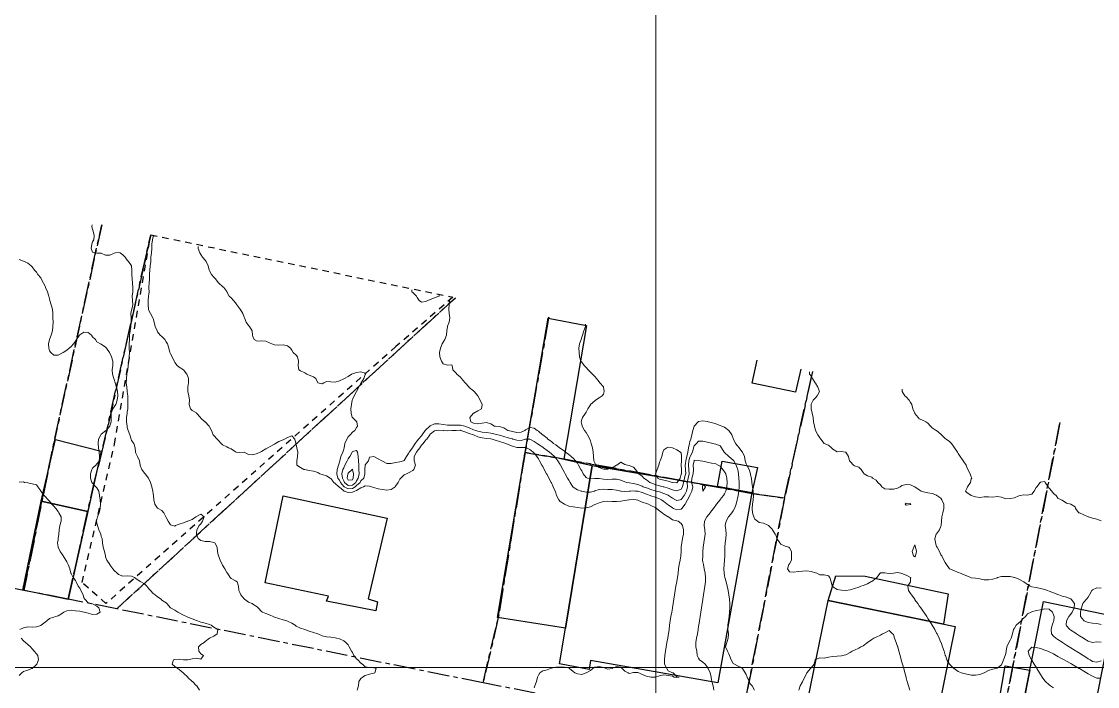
# Model space of a CAD drawing. Header units: centimetres. Extents: x 0 to 642158, y -847 to 649707.
# Drawn here: x 617293.5 to 617417.8, y 621585.2 to 621662 of the extents above; entities that cross this region are included whole.
import ezdxf

# ---------------------------------------------------------------- set-up
doc = ezdxf.new("R2010")
doc.units = ezdxf.units.CM
doc.header["$MEASUREMENT"] = 0
doc.linetypes.add('CENTERX2', pattern=[4, 2.5, -0.5, 0.5, -0.5])
doc.linetypes.add('JIS_02_0.7', pattern=[1.35, 0.75, -0.6])
for name, color, linetype, lineweight in [('MEV_grille', 254, 'Continuous', 9), ('WAL_parcellaire agricole', 7, 'JIS_02_0.7', 25), ('WAL_topographie 0.5', 253, 'Continuous', 20)]:
    doc.layers.add(name, color=color, linetype=linetype, lineweight=lineweight)
doc.layers.add('SPW_batiments', color=7, linetype='Continuous')
doc.layers.add('SPW_parcellaire cadastral', color=7, linetype='CENTERX2', lineweight=25, true_color=0xff0542)

# ---------------------------------------------------------------- blocks, each defined once
blk = doc.blocks.new('*U114')
at = {"layer": 'MEV_grille', "transparency": 33554687}
blk.add_lwpolyline([(-1338.46, 0), (1338.46, 0)], dxfattribs=at)
blk = doc.blocks.new('*U115')
at = {"layer": 'MEV_grille', "color": 0, "linetype": 'ByBlock', "lineweight": -2, "transparency": 16777216}
blk.add_blockref('*U114', (0, -800), dxfattribs=at)
blk = doc.blocks.new('*U112')
at = {"layer": 'MEV_grille', "transparency": 33554687}
blk.add_lwpolyline([(0, 1825.48), (0, -1825.48)], dxfattribs=at)
blk = doc.blocks.new('*U113')
at = {"layer": 'MEV_grille', "color": 0, "linetype": 'ByBlock', "lineweight": -2, "transparency": 16777216}
blk.add_blockref('*U112', (2000, 0), dxfattribs=at)

msp = doc.modelspace()

# ---------------------------------------------------------------- linework, layer by layer
at = {"layer": 'SPW_batiments'}
for points in [[(617358.8, 621626.87), (617356.19, 621611.43), (617359.44, 621610.68), (617356.37, 621591.91), (617348.52, 621593.16), (617351.7, 621612.19), (617354.39, 621627.72), (617358.8, 621626.87)], [(617383.58, 621621.83), (617382.96, 621619.18), (617377.96, 621620.2), (617378.53, 621622.87)], [(617302.72, 621612.34), (617301.18, 621605.39), (617295.82, 621606.59), (617297.45, 621613.69), (617302.72, 621612.34)], [(617373.95, 621608.27), (617377.89, 621607.54), (617373.98, 621585.59), (617359.28, 621588.16), (617359.1, 621587.13), (617355.7, 621587.81), (617356.37, 621591.91), (617359.44, 621610.68), (617373.95, 621608.27)], [(617378.55, 621610.45), (617377.89, 621607.54), (617373.95, 621608.27), (617374.46, 621611.21), (617378.55, 621610.45)], [(617301.18, 621605.39), (617298.92, 621595.24), (617293.67, 621596.32), (617295.82, 621606.59), (617301.18, 621605.39)], [(617335.77, 621604.63), (617333.58, 621595.31), (617334.65, 621594.94), (617334.45, 621593.91), (617328.75, 621595.04), (617328.98, 621595.62), (617321.67, 621597.16), (617323.75, 621607.19), (617335.77, 621604.63)], [(617400.06, 621592.37), (617386.74, 621595.09), (617387.62, 621597.96), (617390.98, 621597.9), (617400.57, 621595.89), (617400.06, 621592.37)], [(617401.41, 621592.09), (617399.38, 621582.22), (617395.06, 621583.11), (617394.83, 621581.45), (617384.39, 621583.63), (617386.74, 621595.09), (617401.41, 621592.09)], [(617419.62, 621593.34), (617416.59, 621578.22), (617416.05, 621578.32), (617413.09, 621578.92), (617412.85, 621577.53), (617412.25, 621577.66), (617408.32, 621578.5), (617411.6, 621595), (617419.62, 621593.34)], [(617408.32, 621578.5), (617405.74, 621579.17), (617407.18, 621587.57), (617410.02, 621587.08), (617408.32, 621578.5)]]:
    msp.add_lwpolyline(points, dxfattribs=at)
at = {"layer": 'SPW_parcellaire cadastral'}
for points in [[(617302.8, 621638.5), (617297.38, 621613.82), (617296.57, 621609.89), (617293.8, 621596.27), (617285.38, 621597.95), (617277.26, 621599.58), (617285.1, 621634.64), (617285.56, 621636.8), (617285.77, 621637.81), (617286.35, 621640.48), (617286.47, 621641.07), (617286.64, 621641.84)], [(617293.8, 621596.27), (617296.57, 621609.89), (617297.38, 621613.82), (617302.8, 621638.5)], [(617308.46, 621637.34), (617302.98, 621612.96), (617301.99, 621609.04), (617298.92, 621595.26), (617293.8, 621596.27)], [(617343.66, 621630.07), (617304.53, 621594.14), (617298.92, 621595.26), (617301.99, 621609.04), (617302.98, 621612.96), (617308.46, 621637.34)], [(617354.44, 621627.84), (617354.42, 621627.7), (617351.7, 621612.19), (617348.61, 621593.13), (617346.85, 621585.59), (617304.53, 621594.14), (617343.66, 621630.07)], [(617384.92, 621621.55), (617381.69, 621606.94), (617377.95, 621607.46), (617356.23, 621611.43), (617351.7, 621612.19), (617354.42, 621627.7), (617354.44, 621627.84)], [(617413.5, 621615.66), (617405.37, 621573.69), (617376.44, 621579.82), (617381.69, 621606.94), (617384.92, 621621.55)], [(617425.97, 621613.08), (617417.61, 621571.52), (617405.37, 621573.69), (617413.5, 621615.66)], [(617381.69, 621606.94), (617376.44, 621579.82), (617346.85, 621585.59), (617348.61, 621593.13), (617351.7, 621612.19), (617356.23, 621611.43), (617377.95, 621607.46), (617381.69, 621606.94)]]:
    msp.add_lwpolyline(points, dxfattribs=at)
at = {"layer": 'WAL_parcellaire agricole'}
msp.add_lwpolyline([(617343.36, 621630.13), (617336.78, 621624.42), (617303.28, 621594.75), (617300.53, 621597.17), (617304.28, 621613.17), (617308.47, 621637.33), (617343.36, 621630.13)], dxfattribs=at)
at = {"layer": 'WAL_topographie 0.5'}
for points in [[(617301.68, 621638.5), (617301.66, 621638.25), (617301.75, 621637.99), (617301.81, 621637.75), (617301.92, 621637.25), (617301.87, 621636.75), (617301.75, 621636.54), (617301.64, 621636.25), (617301.58, 621635.75), (617301.75, 621635.34), (617302.05, 621635.25), (617302.25, 621635.2), (617302.75, 621635.22), (617303.25, 621634.98), (617303.75, 621634.97), (617304.25, 621635.22), (617304.39, 621635.25), (617304.75, 621635.32), (617304.91, 621635.25), (617305.25, 621635.04), (617305.49, 621634.75), (617305.75, 621634.4), (617305.9, 621634.25), (617306.25, 621633.75), (617306.25, 621633.75), (617306.29, 621633.25), (617306.29, 621632.75), (617306.31, 621632.25), (617306.36, 621631.75), (617306.41, 621631.25), (617306.38, 621630.75), (617306.33, 621630.25), (617306.37, 621629.75), (617306.38, 621629.25), (617306.27, 621628.75), (617306.25, 621628.64), (617306.17, 621628.25), (617306.2, 621627.75), (617306.21, 621627.25), (617306.15, 621626.75), (617306.07, 621626.25), (617306.02, 621625.75), (617306, 621625.25), (617305.95, 621624.75), (617305.95, 621624.25), (617305.99, 621623.75), (617305.98, 621623.25), (617305.93, 621622.75), (617305.87, 621622.25), (617305.81, 621621.75), (617305.75, 621621.47), (617305.71, 621621.25), (617305.65, 621620.75), (617305.64, 621620.25), (617305.68, 621619.75), (617305.75, 621619.25), (617305.75, 621619.19), (617305.8, 621618.75), (617305.8, 621618.25), (617305.82, 621617.75), (617305.82, 621617.25), (617305.75, 621616.89), (617305.73, 621616.75), (617305.66, 621616.25), (617305.67, 621615.75), (617305.72, 621615.25), (617305.75, 621615.08), (617305.86, 621614.75), (617306.05, 621614.25), (617306.18, 621613.75), (617306.25, 621613.6), (617306.52, 621613.25), (617306.66, 621612.75), (617306.69, 621612.25), (617306.75, 621612.12), (617306.93, 621611.75), (617307.15, 621611.25), (617307.23, 621610.75), (617307.25, 621610.71), (617307.44, 621610.25), (617307.75, 621609.8), (617307.8, 621609.75), (617308.2, 621609.25), (617308.25, 621609.17), (617308.45, 621608.75), (617308.58, 621608.25), (617308.71, 621607.75), (617308.75, 621607.42), (617308.77, 621607.25), (617308.8, 621606.75), (617308.94, 621606.25), (617309.25, 621605.78), (617309.31, 621605.75), (617309.75, 621605.51), (617309.97, 621605.25), (617310.22, 621604.75), (617310.25, 621604.69), (617310.49, 621604.25), (617310.75, 621603.86), (617310.97, 621603.75), (617311.25, 621603.71), (617311.33, 621603.75), (617311.75, 621603.93), (617312.25, 621604.09), (617312.71, 621604.25), (617312.75, 621604.27), (617313.25, 621604.46), (617313.68, 621604.75), (617313.75, 621604.79), (617314.25, 621605.06), (617314.63, 621604.75), (617314.45, 621604.25), (617314.25, 621603.97), (617314.05, 621603.75), (617313.79, 621603.25), (617313.75, 621602.89), (617313.74, 621602.75), (617313.75, 621602.69), (617313.95, 621602.25), (617314.25, 621602.02), (617314.75, 621601.92), (617315.25, 621601.92), (617315.75, 621601.82), (617315.86, 621601.75), (617316.13, 621601.25), (617316.18, 621600.75), (617316.25, 621600.39), (617316.28, 621600.25), (617316.49, 621599.75), (617316.72, 621599.25), (617316.75, 621599.2), (617317.02, 621598.75), (617317.25, 621598.35), (617317.31, 621598.25), (617317.65, 621597.75), (617317.75, 621597.63), (617318.25, 621597.38), (617318.45, 621597.25), (617318.61, 621596.75), (617318.65, 621596.25), (617318.75, 621596.02), (617318.85, 621595.75), (617319.25, 621595.29), (617319.29, 621595.25), (617319.75, 621594.93), (617320.16, 621594.75), (617320.25, 621594.7), (617320.75, 621594.36), (617320.87, 621594.25), (617321.25, 621593.84), (617321.38, 621593.75), (617321.75, 621593.62), (617322.25, 621593.42), (617322.59, 621593.25), (617322.75, 621593.19), (617323.25, 621593.04), (617323.75, 621592.89), (617324.19, 621592.75), (617324.25, 621592.73), (617324.75, 621592.5), (617325.13, 621592.25), (617325.25, 621592.16), (617325.75, 621591.9), (617326.25, 621591.75), (617326.25, 621591.75), (617326.75, 621591.57), (617327.25, 621591.42), (617327.75, 621591.25), (617327.75, 621591.25), (617328.25, 621591.03), (617328.75, 621590.9), (617329.25, 621590.86), (617329.75, 621590.79), (617329.93, 621590.75), (617330.25, 621590.67), (617330.75, 621590.45), (617331.01, 621590.25), (617331.25, 621589.99), (617331.4, 621589.75), (617331.67, 621589.25), (617331.75, 621589.1), (617331.93, 621588.75), (617332.25, 621588.36), (617332.37, 621588.25), (617332.75, 621587.86), (617332.92, 621587.75), (617333.25, 621587.43), (617333.75, 621587.36), (617334.25, 621587.32), (617334.5, 621587.25), (617334.34, 621586.75), (617334.25, 621586.7), (617333.75, 621586.6), (617333.25, 621586.46), (617332.91, 621586.25), (617332.75, 621586.1), (617332.51, 621585.75), (617332.45, 621585.25), (617332.3, 621584.75)], [(617309, 621637.22), (617308.75, 621637.13), (617308.66, 621636.75), (617308.59, 621636.25), (617308.58, 621635.75), (617308.54, 621635.25), (617308.49, 621634.75), (617308.46, 621634.25), (617308.39, 621633.75), (617308.34, 621633.25), (617308.33, 621632.75), (617308.32, 621632.25), (617308.27, 621631.75), (617308.25, 621631.38), (617308.25, 621631.25), (617308.25, 621631.16), (617308.28, 621630.75), (617308.25, 621630.5), (617308.22, 621630.25), (617308.17, 621629.75), (617308.18, 621629.25), (617308.22, 621628.75), (617308.25, 621628.61), (617308.44, 621628.25), (617308.71, 621627.75), (617308.75, 621627.67), (617308.87, 621627.25), (617308.99, 621626.75), (617309.2, 621626.25), (617309.25, 621626.15), (617309.56, 621625.75), (617309.75, 621625.58), (617310.08, 621625.25), (617310.25, 621624.97), (617310.38, 621624.75), (617310.54, 621624.25), (617310.68, 621623.75), (617310.75, 621623.59), (617310.93, 621623.25), (617311.17, 621622.75), (617311.25, 621622.58), (617311.51, 621622.25), (617311.75, 621622.07), (617312.25, 621621.75), (617312.25, 621621.75), (617312.63, 621621.25), (617312.75, 621620.99), (617312.83, 621620.75), (617312.84, 621620.25), (617312.75, 621619.8), (617312.74, 621619.75), (617312.75, 621619.5), (617312.76, 621619.25), (617312.88, 621618.75), (617312.92, 621618.25), (617312.91, 621617.75), (617313.07, 621617.25), (617313.25, 621617.06), (617313.75, 621616.77), (617313.76, 621616.75), (617314.19, 621616.25), (617314.25, 621616.18), (617314.71, 621615.75), (617314.75, 621615.72), (617315.2, 621615.25), (617315.25, 621615.17), (617315.48, 621614.75), (617315.68, 621614.25), (617315.75, 621614.15), (617316.13, 621613.75), (617316.25, 621613.62), (617316.59, 621613.25), (617316.75, 621613.09), (617317.25, 621612.85), (617317.46, 621612.75), (617317.75, 621612.64), (617318.25, 621612.27), (617318.33, 621612.25), (617318.75, 621612.19), (617319.25, 621612.25), (617319.25, 621612.25), (617319.25, 621612.25), (617319.75, 621611.96), (617320.25, 621611.92), (617320.75, 621612.1), (617321.1, 621612.25), (617321.25, 621612.33), (617321.75, 621612.63), (617321.99, 621612.75), (617322.25, 621612.88), (617322.75, 621613.17), (617322.88, 621613.25), (617323.25, 621613.45), (617323.75, 621613.65), (617323.93, 621613.75), (617324.25, 621613.93), (617324.75, 621614.11), (617325.09, 621613.75), (617325.21, 621613.25), (617325.25, 621613.13), (617325.35, 621612.75), (617325.44, 621612.25), (617325.41, 621611.75), (617325.34, 621611.25), (617325.32, 621610.75), (617325.75, 621610.48), (617326.16, 621610.25), (617326.25, 621610.23), (617326.75, 621610.12), (617327.25, 621610.03), (617327.75, 621609.88), (617328.01, 621609.75), (617328.25, 621609.66), (617328.75, 621609.51), (617329.18, 621609.25), (617329.25, 621609.21), (617329.6, 621608.75), (617329.75, 621608.63), (617330.2, 621608.25), (617330.25, 621608.21), (617330.75, 621607.77), (617330.81, 621607.75), (617331.25, 621607.57), (617331.75, 621607.63), (617332.02, 621607.75), (617332.25, 621607.81), (617332.75, 621608.1), (617333.04, 621608.25), (617333.25, 621608.35), (617333.75, 621608.3), (617333.95, 621608.25), (617334.25, 621608.16), (617334.75, 621608.02), (617335.25, 621607.92), (617335.75, 621607.84), (617336.25, 621607.91), (617336.7, 621608.25), (617336.75, 621608.3), (617337.06, 621608.75), (617337.25, 621609.11), (617337.36, 621609.25), (617337.75, 621609.63), (617337.99, 621609.75), (617338.25, 621609.85), (617338.75, 621610.13), (617338.87, 621610.25), (617339.04, 621610.75), (617338.91, 621611.25), (617338.9, 621611.75), (617339.17, 621612.25), (617339.25, 621612.36), (617339.56, 621612.75), (617339.75, 621613.05), (617339.92, 621613.25), (617340.25, 621613.65), (617340.35, 621613.75), (617340.7, 621614.25), (617340.75, 621614.31), (617341.25, 621614.71), (617341.42, 621614.75), (617341.75, 621614.78), (617342.25, 621614.75), (617342.3, 621614.75), (617342.75, 621614.7), (617343.25, 621614.72), (617343.64, 621614.75), (617343.75, 621614.75), (617344.25, 621614.76), (617344.3, 621614.75), (617344.75, 621614.6), (617345.25, 621614.39), (617345.75, 621614.25), (617345.76, 621614.25), (617346.25, 621614), (617346.75, 621613.88), (617347.25, 621613.82), (617347.75, 621613.77), (617347.9, 621613.75), (617348.25, 621613.64), (617348.75, 621613.46), (617349.25, 621613.31), (617349.49, 621613.25), (617349.75, 621613.12), (617350.25, 621612.92), (617350.75, 621612.79), (617351.25, 621612.78), (617351.75, 621612.79), (617351.86, 621612.75), (617352.25, 621612.55), (617352.64, 621612.25), (617352.75, 621612.12), (617353.07, 621611.75), (617353.25, 621611.45), (617353.38, 621611.25), (617353.66, 621610.75), (617353.75, 621610.58), (617353.93, 621610.25), (617354.2, 621609.75), (617354.25, 621609.65), (617354.45, 621609.25), (617354.73, 621608.75), (617354.75, 621608.71), (617354.95, 621608.25), (617355.17, 621607.75), (617355.25, 621607.54), (617355.34, 621607.25), (617355.59, 621606.75), (617355.75, 621606.54), (617356.25, 621606.25), (617356.25, 621606.25), (617356.75, 621606), (617357.25, 621605.92), (617357.75, 621605.84), (617358.25, 621605.77), (617358.75, 621605.79), (617359.25, 621605.93), (617359.75, 621606.18), (617359.89, 621606.25), (617360.25, 621606.37), (617360.75, 621606.53), (617361.25, 621606.59), (617361.75, 621606.55), (617362.25, 621606.54), (617362.75, 621606.59), (617363.25, 621606.67), (617363.71, 621606.75), (617363.75, 621606.75), (617364.25, 621606.77), (617364.55, 621606.75), (617364.75, 621606.7), (617365.25, 621606.47), (617365.75, 621606.31), (617365.96, 621606.25), (617366.25, 621606.08), (617366.75, 621605.84), (617366.89, 621605.75), (617367.25, 621605.47), (617367.56, 621605.25), (617367.75, 621605.08), (617368.25, 621604.76), (617368.27, 621604.75), (617368.75, 621604.42), (617369.25, 621604.29), (617369.4, 621604.25), (617369.75, 621603.98), (617369.9, 621603.75), (617370.01, 621603.25), (617370, 621602.75), (617369.9, 621602.25), (617369.8, 621601.75), (617369.75, 621601.25), (617369.75, 621601.25), (617369.73, 621600.75), (617369.7, 621600.25), (617369.62, 621599.75), (617369.52, 621599.25), (617369.44, 621598.75), (617369.38, 621598.25), (617369.31, 621597.75), (617369.25, 621597.34), (617369.23, 621597.25), (617369.13, 621596.75), (617369.04, 621596.25), (617368.96, 621595.75), (617368.89, 621595.25), (617368.82, 621594.75), (617368.75, 621594.25), (617368.75, 621594.22), (617368.66, 621593.75), (617368.56, 621593.25), (617368.48, 621592.75), (617368.41, 621592.25), (617368.35, 621591.75), (617368.28, 621591.25), (617368.25, 621591.1), (617368.18, 621590.75), (617368.08, 621590.25), (617368, 621589.75), (617367.94, 621589.25), (617367.87, 621588.75), (617367.8, 621588.25), (617367.81, 621587.75), (617368.08, 621587.25), (617368.25, 621587), (617368.75, 621586.77), (617368.8, 621586.75), (617369.25, 621586.28), (617369.5, 621586.25), (617369.25, 621586.22), (617368.92, 621586.25), (617368.75, 621586.38), (617368.25, 621586.45), (617367.75, 621586.51), (617367.25, 621586.41), (617366.75, 621586.27), (617366.25, 621586.26), (617365.75, 621586.37), (617365.25, 621586.58), (617364.84, 621586.75), (617364.75, 621586.79), (617364.25, 621586.78), (617364.08, 621586.75), (617363.75, 621586.69), (617363.62, 621586.75), (617363.25, 621586.96), (617362.94, 621587.25), (617362.75, 621587.39), (617362.25, 621587.5), (617361.75, 621587.25), (617361.75, 621587.25), (617361.25, 621587.17), (617361.07, 621587.25), (617360.75, 621587.37), (617360.25, 621587.49), (617359.75, 621587.4), (617359.54, 621587.25), (617359.25, 621587.04), (617358.75, 621586.75), (617358.75, 621586.75), (617358.25, 621586.58), (617357.75, 621586.63), (617357.47, 621586.75), (617357.25, 621586.9), (617356.84, 621587.25), (617356.75, 621587.34), (617356.25, 621587.42), (617355.75, 621587.4), (617355.25, 621587.42), (617354.75, 621587.29), (617354.64, 621587.25), (617354.25, 621587.11), (617353.75, 621586.99), (617353.4, 621586.75), (617353.25, 621586.48), (617353.15, 621586.25), (617353.02, 621585.75), (617352.82, 621585.25), (617352.75, 621585.02)], [(617313.95, 621636), (617313.95, 621635.75), (617314.14, 621635.25), (617314.25, 621635.05), (617314.44, 621634.75), (617314.75, 621634.41), (617314.87, 621634.25), (617315.1, 621633.75), (617315.2, 621633.25), (617315.25, 621633.16), (617315.47, 621632.75), (617315.75, 621632.45), (617315.95, 621632.25), (617316.25, 621631.82), (617316.34, 621631.75), (617316.75, 621631.38), (617316.9, 621631.25), (617317.25, 621630.78), (617317.26, 621630.75), (617317.54, 621630.25), (617317.75, 621630.05), (617318.03, 621629.75), (617318.25, 621629.48), (617318.4, 621629.25), (617318.75, 621628.78), (617318.78, 621628.75), (617319.11, 621628.25), (617319.25, 621627.83), (617319.28, 621627.75), (617319.5, 621627.25), (617319.75, 621626.88), (617319.86, 621626.75), (617320.18, 621626.25), (617320.21, 621625.75), (617320.25, 621625.58), (617320.41, 621625.25), (617320.75, 621625.06), (617321.25, 621625.08), (617321.75, 621625.06), (617322.25, 621624.84), (617322.46, 621624.75), (617322.75, 621624.63), (617323.25, 621624.61), (617323.75, 621624.64), (617324.25, 621624.51), (617324.61, 621624.25), (617324.75, 621624), (617324.92, 621623.75), (617325.25, 621623.45), (617325.41, 621623.25), (617325.52, 621622.75), (617325.5, 621622.25), (617325.58, 621621.75), (617325.75, 621621.62), (617326.25, 621621.39), (617326.49, 621621.25), (617326.75, 621621.11), (617327.25, 621620.92), (617327.55, 621620.75), (617327.75, 621620.25), (617327.75, 621620.25), (617328.25, 621620.13), (617328.45, 621620.25), (617328.75, 621620.4), (617329.25, 621620.36), (617329.75, 621620.32), (617330.25, 621620.49), (617330.75, 621620.7), (617330.86, 621620.75), (617331.25, 621620.97), (617331.67, 621621.25), (617331.75, 621621.29), (617332.25, 621621.44), (617332.75, 621621.53), (617333.25, 621621.34), (617333.27, 621621.25), (617333.25, 621621.19), (617333.06, 621620.75), (617332.78, 621620.25), (617332.75, 621620.19), (617332.51, 621619.75), (617332.25, 621619.25), (617332.25, 621619.25), (617331.98, 621618.75), (617331.75, 621618.3), (617331.73, 621618.25), (617331.64, 621617.75), (617331.59, 621617.25), (617331.62, 621616.75), (617331.73, 621616.25), (617331.75, 621616.23), (617332.25, 621615.78), (617332.26, 621615.75), (617332.36, 621615.25), (617332.25, 621615.1), (617332.04, 621614.75), (617331.75, 621614.55), (617331.5, 621614.25), (617331.25, 621613.99), (617331.1, 621613.75), (617330.88, 621613.25), (617330.79, 621612.75), (617330.75, 621612.59), (617330.64, 621612.25), (617330.42, 621611.75), (617330.3, 621611.25), (617330.25, 621611.07), (617330.14, 621610.75), (617329.99, 621610.25), (617329.96, 621609.75), (617330.08, 621609.25), (617330.25, 621609.01), (617330.38, 621608.75), (617330.75, 621608.29), (617330.8, 621608.25), (617331.25, 621608.01), (617331.75, 621608.06), (617332.09, 621608.25), (617332.25, 621608.37), (617332.66, 621608.75), (617332.75, 621608.91), (617333.08, 621609.25), (617333.2, 621609.75), (617333.2, 621610.25), (617333.24, 621610.75), (617333.25, 621610.77), (617333.61, 621611.25), (617333.75, 621611.65), (617334.25, 621611.72), (617334.75, 621611.46), (617335.17, 621611.25), (617335.25, 621611.2), (617335.75, 621610.94), (617336.25, 621610.91), (617336.75, 621611.03), (617337.25, 621611.12), (617337.67, 621611.25), (617337.75, 621611.28), (617338, 621611.75), (617338.25, 621612.09), (617338.32, 621612.25), (617338.7, 621612.75), (617338.75, 621612.82), (617339.01, 621613.25), (617339.25, 621613.54), (617339.41, 621613.75), (617339.75, 621614.14), (617339.83, 621614.25), (617340.17, 621614.75), (617340.25, 621614.83), (617340.7, 621615.25), (617340.75, 621615.29), (617341.25, 621615.5), (617341.75, 621615.51), (617342.25, 621615.43), (617342.75, 621615.37), (617343.25, 621615.36), (617343.75, 621615.36), (617344.25, 621615.35), (617344.75, 621615.25), (617344.75, 621615.25), (617345.25, 621615.03), (617345.75, 621614.83), (617346.01, 621614.75), (617346.25, 621614.67), (617346.75, 621614.56), (617347.25, 621614.5), (617347.75, 621614.42), (617348.25, 621614.33), (617348.56, 621614.25), (617348.75, 621614.2), (617349.25, 621614.05), (617349.75, 621613.91), (617350.25, 621613.76), (617350.29, 621613.75), (617350.75, 621613.61), (617351.25, 621613.6), (617351.75, 621613.73), (617352.25, 621613.73), (617352.75, 621613.48), (617353.09, 621613.25), (617353.25, 621613.14), (617353.75, 621612.8), (617353.83, 621612.75), (617354.25, 621612.44), (617354.52, 621612.25), (617354.75, 621612.04), (617355.1, 621611.75), (617355.25, 621611.55), (617355.49, 621611.25), (617355.75, 621610.8), (617355.78, 621610.75), (617356.05, 621610.25), (617356.25, 621609.9), (617356.34, 621609.75), (617356.62, 621609.25), (617356.75, 621609.02), (617356.9, 621608.75), (617357.21, 621608.25), (617357.25, 621608.21), (617357.75, 621607.9), (617358.17, 621607.75), (617358.25, 621607.73), (617358.75, 621607.61), (617359.25, 621607.61), (617359.72, 621607.75), (617359.75, 621607.76), (617360.25, 621607.91), (617360.75, 621607.95), (617361.25, 621607.94), (617361.75, 621607.93), (617362.25, 621607.86), (617362.75, 621607.75), (617362.79, 621607.75), (617363.25, 621607.71), (617363.75, 621607.74), (617363.9, 621607.75), (617364.25, 621607.77), (617364.47, 621607.75), (617364.75, 621607.72), (617365.25, 621607.57), (617365.75, 621607.38), (617366.14, 621607.25), (617366.25, 621607.21), (617366.75, 621607.04), (617367.25, 621606.85), (617367.45, 621606.75), (617367.75, 621606.54), (617368.12, 621606.25), (617368.25, 621606.14), (617368.75, 621605.8), (617368.85, 621605.75), (617369.25, 621605.59), (617369.75, 621605.66), (617369.83, 621605.75), (617370.2, 621606.25), (617370.25, 621606.31), (617370.48, 621606.75), (617370.73, 621607.25), (617370.75, 621607.29), (617370.99, 621607.75), (617371.08, 621608.25), (617370.95, 621608.75), (617370.99, 621609.25), (617371.12, 621609.75), (617371.16, 621610.25), (617371.13, 621610.75), (617371.23, 621611.25), (617371.25, 621611.3), (617371.75, 621611.29), (617371.93, 621611.25), (617372.25, 621611.19), (617372.75, 621611.07), (617373.25, 621610.96), (617373.75, 621610.87), (617374, 621610.75), (617374.25, 621610.61), (617374.54, 621610.25), (617374.75, 621609.98), (617374.89, 621609.75), (617375.03, 621609.25), (617375.06, 621608.75), (617375.02, 621608.25), (617374.89, 621607.75), (617374.75, 621607.42), (617374.63, 621607.25), (617374.25, 621606.78), (617374.23, 621606.75), (617373.84, 621606.25), (617373.75, 621606.13), (617373.46, 621605.75), (617373.25, 621605.47), (617373.09, 621605.25), (617372.75, 621604.8), (617372.71, 621604.75), (617372.44, 621604.25), (617372.39, 621603.75), (617372.47, 621603.25), (617372.51, 621602.75), (617372.45, 621602.25), (617372.35, 621601.75), (617372.28, 621601.25), (617372.26, 621600.75), (617372.25, 621600.61), (617372.23, 621600.25), (617372.22, 621599.75), (617372.25, 621599.58), (617372.3, 621599.25), (617372.4, 621598.75), (617372.5, 621598.25), (617372.55, 621597.75), (617372.55, 621597.25), (617372.49, 621596.75), (617372.41, 621596.25), (617372.33, 621595.75), (617372.26, 621595.25), (617372.25, 621595.2), (617372.18, 621594.75), (617372.09, 621594.25), (617372.01, 621593.75), (617371.92, 621593.25), (617371.84, 621592.75), (617371.77, 621592.25), (617371.75, 621592.14), (617371.69, 621591.75), (617371.61, 621591.25), (617371.52, 621590.75), (617371.45, 621590.25), (617371.44, 621589.75), (617371.53, 621589.25), (617371.6, 621588.75), (617371.75, 621588.45), (617371.87, 621588.25), (617372.25, 621587.99), (617372.53, 621587.75), (617372.75, 621587.46), (617372.87, 621587.25), (617373.07, 621586.75), (617373.19, 621586.25), (617373.25, 621585.97), (617373.3, 621585.75), (617373.44, 621585.25), (617373.5, 621584.75)], [(617293.25, 621634.48), (617293.75, 621634.31), (617293.87, 621634.25), (617294.25, 621634.05), (617294.65, 621633.75), (617294.75, 621633.64), (617295.05, 621633.25), (617295.25, 621633.01), (617295.43, 621632.75), (617295.75, 621632.36), (617295.82, 621632.25), (617296.07, 621631.75), (617296.25, 621631.41), (617296.32, 621631.25), (617296.53, 621630.75), (617296.68, 621630.25), (617296.75, 621629.93), (617296.8, 621629.75), (617296.94, 621629.25), (617297.1, 621628.75), (617297.14, 621628.25), (617297.16, 621627.75), (617297.17, 621627.25), (617297.16, 621626.75), (617297.13, 621626.25), (617296.97, 621625.75), (617296.75, 621625.25), (617296.75, 621625.25), (617296.65, 621624.75), (617296.67, 621624.25), (617296.75, 621623.94), (617296.9, 621623.75), (617297.25, 621623.43), (617297.75, 621623.45), (617298.25, 621623.69), (617298.34, 621623.75), (617298.75, 621624.02), (617299.04, 621624.25), (617299.25, 621624.42), (617299.52, 621624.75), (617299.75, 621625.05), (617299.88, 621625.25), (617300.22, 621625.75), (617300.25, 621625.79), (617300.75, 621626.1), (617301.25, 621626.05), (617301.6, 621625.75), (617301.75, 621625.57), (617302.06, 621625.25), (617302.25, 621624.96), (617302.67, 621624.75), (617302.75, 621624.71), (617303.25, 621624.37), (617303.35, 621624.25), (617303.7, 621623.75), (617303.75, 621623.65), (617303.94, 621623.25), (617304.1, 621622.75), (617304.08, 621622.25), (617304.02, 621621.75), (617304.04, 621621.25), (617304.2, 621620.75), (617304.25, 621620.62), (617304.35, 621620.25), (617304.49, 621619.75), (617304.61, 621619.25), (617304.64, 621618.75), (617304.57, 621618.25), (617304.41, 621617.75), (617304.25, 621617.48), (617304.07, 621617.25), (617303.87, 621616.75), (617303.87, 621616.25), (617303.88, 621615.75), (617303.75, 621615.26), (617303.74, 621615.25), (617303.31, 621614.75), (617303.25, 621614.69), (617302.75, 621614.31), (617302.68, 621614.25), (617302.42, 621613.75), (617302.39, 621613.25), (617302.43, 621612.75), (617302.5, 621612.25), (617302.56, 621611.75), (617302.53, 621611.25), (617302.25, 621610.89), (617302.1, 621610.75), (617301.75, 621610.39), (617301.64, 621610.25), (617301.52, 621609.75), (617301.51, 621609.25), (617301.67, 621608.75), (617301.75, 621608.66), (617302.12, 621608.25), (617302.25, 621608.1), (617302.46, 621607.75), (617302.55, 621607.25), (617302.62, 621606.75), (617302.67, 621606.25), (617302.61, 621605.75), (617302.51, 621605.25), (617302.32, 621604.75), (617302.25, 621604.45), (617302.21, 621604.25), (617302.25, 621604.04), (617302.3, 621603.75), (617302.48, 621603.25), (617302.68, 621602.75), (617302.75, 621602.49), (617302.83, 621602.25), (617302.89, 621601.75), (617302.95, 621601.25), (617303.11, 621600.75), (617303.23, 621600.25), (617303.25, 621600.14), (617303.38, 621599.75), (617303.73, 621599.25), (617303.75, 621599.22), (617304.09, 621598.75), (617304.25, 621598.56), (617304.57, 621598.25), (617304.75, 621598.1), (617305.25, 621597.93), (617305.75, 621597.94), (617306.25, 621597.92), (617306.58, 621597.75), (617306.75, 621597.63), (617307.25, 621597.3), (617307.33, 621597.25), (617307.75, 621597.02), (617308, 621596.75), (617308.25, 621596.45), (617308.44, 621596.25), (617308.75, 621595.91), (617308.98, 621595.75), (617309.25, 621595.54), (617309.65, 621595.25), (617309.75, 621595.16), (617310.25, 621594.82), (617310.33, 621594.75), (617310.75, 621594.25), (617310.75, 621594.25), (617311.25, 621593.98), (617311.59, 621593.75), (617311.75, 621593.68), (617312.25, 621593.4), (617312.58, 621593.25), (617312.75, 621593.18), (617313.25, 621592.99), (617313.75, 621592.79), (617313.88, 621592.75), (617314.25, 621592.61), (617314.75, 621592.48), (617315.25, 621592.32), (617315.43, 621592.25), (617315.75, 621592.01), (617316.23, 621591.75), (617316.14, 621591.25), (617315.75, 621590.98), (617315.25, 621590.75), (617315.25, 621590.75), (617314.75, 621590.38), (617314.62, 621590.25), (617314.25, 621590.01), (617313.96, 621589.75), (617314.02, 621589.25), (617314.25, 621588.94), (617314.56, 621588.75), (617314.25, 621588.32), (617313.75, 621588.43), (617313.25, 621588.37), (617312.75, 621588.25), (617312.75, 621588.25), (617312.75, 621588.25), (617312.25, 621588.26), (617311.75, 621588.34), (617311.25, 621588.31), (617311.08, 621588.25), (617310.92, 621587.75), (617311.25, 621587.5), (617311.6, 621587.25), (617311.75, 621587.13), (617312.2, 621586.75), (617312.25, 621586.7), (617312.73, 621586.25), (617312.75, 621586.23), (617313.25, 621585.76), (617313.27, 621585.75), (617313.75, 621585.27), (617313.77, 621585.25), (617314.08, 621584.75)], [(617338.63, 621631), (617338.63, 621630.75), (617338.75, 621630.67), (617339.16, 621630.25), (617339.25, 621630.09), (617339.49, 621629.75), (617339.75, 621629.56), (617340.25, 621629.64), (617340.48, 621629.75), (617340.75, 621629.87), (617341.25, 621630.05), (617341.75, 621630.24), (617341.78, 621630.25), (617341.78, 621630.5)], [(617343.04, 621630), (617343, 621629.82), (617342.98, 621629.75), (617342.92, 621629.25), (617342.89, 621628.75), (617342.93, 621628.25), (617343, 621627.75), (617342.95, 621627.25), (617342.75, 621626.77), (617342.74, 621626.75), (617342.66, 621626.25), (617342.62, 621625.75), (617342.45, 621625.25), (617342.25, 621624.95), (617342.14, 621624.75), (617341.95, 621624.25), (617341.83, 621623.75), (617341.86, 621623.25), (617342.05, 621622.75), (617342.25, 621622.42), (617342.75, 621622.27), (617343.25, 621622.31), (617343.28, 621622.25), (617343.35, 621621.75), (617343.75, 621621.36), (617343.83, 621621.25), (617344.25, 621620.91), (617344.37, 621620.75), (617344.75, 621620.3), (617344.79, 621620.25), (617345.23, 621619.75), (617345.25, 621619.72), (617345.75, 621619.32), (617345.83, 621619.25), (617346.25, 621618.75), (617346.25, 621618.75), (617346.52, 621618.25), (617346.75, 621617.75), (617346.75, 621617.75), (617346.75, 621617.75), (617346.67, 621617.25), (617346.25, 621617.01), (617345.8, 621616.75), (617345.75, 621616.73), (617345.34, 621616.25), (617345.45, 621615.75), (617345.75, 621615.6), (617346.25, 621615.51), (617346.75, 621615.59), (617347.25, 621615.66), (617347.75, 621615.51), (617348.19, 621615.25), (617348.25, 621615.25), (617348.75, 621615.21), (617349.25, 621615.04), (617349.72, 621614.75), (617349.75, 621614.74), (617350.25, 621614.64), (617350.75, 621614.5), (617351.25, 621614.55), (617351.69, 621614.75), (617351.75, 621614.81), (617352.25, 621615.1), (617352.75, 621615), (617353.09, 621614.75), (617353.25, 621614.65), (617353.73, 621614.25), (617353.75, 621614.24), (617354.25, 621613.84), (617354.34, 621613.75), (617354.75, 621613.46), (617355, 621613.25), (617355.25, 621613.08), (617355.69, 621612.75), (617355.75, 621612.71), (617356.25, 621612.36), (617356.39, 621612.25), (617356.75, 621611.98), (617357.04, 621611.75), (617357.25, 621611.53), (617357.54, 621611.25), (617357.75, 621610.95), (617357.89, 621610.75), (617358.16, 621610.25), (617358.25, 621610.07), (617358.4, 621609.75), (617358.75, 621609.32), (617358.91, 621609.25), (617359.25, 621609.15), (617359.75, 621609.19), (617360.25, 621609.19), (617360.75, 621609.11), (617361.25, 621609.09), (617361.75, 621609.12), (617362.25, 621609.11), (617362.75, 621609.01), (617363.25, 621608.81), (617363.43, 621608.75), (617363.75, 621608.68), (617364.25, 621608.62), (617364.75, 621608.5), (617365.25, 621608.3), (617365.36, 621608.25), (617365.75, 621608.1), (617366.25, 621607.92), (617366.75, 621607.78), (617366.85, 621607.75), (617367.25, 621607.64), (617367.75, 621607.48), (617368.25, 621607.27), (617368.29, 621607.25), (617368.75, 621606.94), (617369.1, 621606.75), (617369.25, 621606.67), (617369.62, 621606.75), (617369.75, 621606.78), (617370.08, 621607.25), (617370.25, 621607.5), (617370.37, 621607.75), (617370.47, 621608.25), (617370.45, 621608.75), (617370.53, 621609.25), (617370.65, 621609.75), (617370.64, 621610.25), (617370.58, 621610.75), (617370.63, 621611.25), (617370.75, 621611.67), (617370.79, 621611.75), (617371.03, 621612.25), (617371.18, 621612.75), (617371.25, 621612.97), (617371.51, 621613.25), (617371.75, 621613.5), (617372.25, 621613.5), (617372.75, 621613.39), (617373.25, 621613.27), (617373.35, 621613.25), (617373.75, 621613.15), (617374.25, 621612.96), (617374.41, 621612.75), (617374.71, 621612.25), (617374.75, 621612.21), (617375.23, 621611.75), (617375.25, 621611.73), (617375.75, 621611.32), (617375.82, 621611.25), (617376.1, 621610.75), (617376.25, 621610.32), (617376.27, 621610.25), (617376.36, 621609.75), (617376.4, 621609.25), (617376.43, 621608.75), (617376.43, 621608.25), (617376.4, 621607.75), (617376.33, 621607.25), (617376.25, 621606.9), (617376.21, 621606.75), (617376.08, 621606.25), (617375.89, 621605.75), (617375.75, 621605.48), (617375.59, 621605.25), (617375.25, 621604.8), (617375.21, 621604.75), (617374.93, 621604.25), (617374.84, 621603.75), (617374.9, 621603.25), (617374.94, 621602.75), (617374.9, 621602.25), (617374.81, 621601.75), (617374.78, 621601.25), (617374.79, 621600.75), (617374.79, 621600.25), (617374.75, 621599.75), (617374.75, 621599.75), (617374.7, 621599.25), (617374.66, 621598.75), (617374.7, 621598.25), (617374.75, 621597.99), (617374.8, 621597.75), (617374.92, 621597.25), (617375.04, 621596.75), (617375.15, 621596.25), (617375.25, 621595.78), (617375.26, 621595.75), (617375.33, 621595.25), (617375.37, 621594.75), (617375.36, 621594.25), (617375.33, 621593.75), (617375.28, 621593.25), (617375.25, 621593.05), (617375.2, 621592.75), (617375.14, 621592.25), (617375.14, 621591.75), (617375.19, 621591.25), (617375.18, 621590.75), (617375.01, 621590.25), (617374.86, 621589.75), (617375.11, 621589.25), (617375.25, 621588.96), (617375.32, 621588.75), (617375.51, 621588.25), (617375.75, 621587.82), (617375.91, 621587.75), (617376.25, 621587.55), (617376.75, 621587.33), (617376.82, 621587.25), (617377.14, 621586.75), (617377.25, 621586.56), (617377.35, 621586.25), (617377.6, 621585.75), (617377.75, 621585.46), (617377.95, 621585.25), (617378.2, 621584.75)], [(617358.67, 621627), (617358.67, 621626.75), (617358.5, 621626.25), (617358.33, 621625.75), (617358.25, 621625.5), (617358.17, 621625.25), (617358, 621624.75), (617357.91, 621624.25), (617357.94, 621623.75), (617358, 621623.25), (617358.16, 621622.75), (617358.25, 621622.64), (617358.53, 621622.25), (617358.75, 621622.03), (617359, 621621.75), (617359.25, 621621.49), (617359.49, 621621.25), (617359.75, 621620.96), (617359.95, 621620.75), (617360.25, 621620.36), (617360.34, 621620.25), (617360.75, 621619.79), (617360.77, 621619.75), (617360.84, 621619.25), (617360.75, 621618.93), (617360.62, 621618.75), (617360.25, 621618.5), (617359.86, 621618.25), (617359.75, 621618.17), (617359.27, 621617.75), (617359.25, 621617.72), (617358.95, 621617.25), (617358.75, 621616.84), (617358.7, 621616.75), (617358.33, 621616.25), (617358.25, 621616.02), (617358.19, 621615.75), (617358.25, 621615.45), (617358.29, 621615.25), (617358.57, 621614.75), (617358.75, 621614.51), (617358.92, 621614.25), (617359.17, 621613.75), (617359.25, 621613.55), (617359.36, 621613.25), (617359.5, 621612.75), (617359.57, 621612.25), (617359.6, 621611.75), (617359.66, 621611.25), (617359.75, 621611.01), (617359.86, 621610.75), (617360.25, 621610.45), (617360.75, 621610.27), (617361.25, 621610.27), (617361.75, 621610.44), (617362.25, 621610.74), (617362.29, 621610.75), (617362.75, 621611.07), (617363.25, 621610.81), (617363.52, 621610.75), (617363.75, 621610.7), (617364.25, 621610.49), (617364.45, 621610.25), (617364.75, 621609.88), (617364.86, 621609.75), (617365.25, 621609.47), (617365.44, 621609.25), (617365.75, 621609.06), (617366.13, 621608.75), (617366.25, 621608.7), (617366.75, 621608.5), (617367.25, 621608.36), (617367.67, 621608.25), (617367.75, 621608.23), (617368.25, 621608.08), (617368.75, 621607.9), (617369.25, 621607.76), (617369.75, 621607.97), (617369.88, 621608.25), (617370.01, 621608.75), (617370.14, 621609.25), (617370.25, 621609.72), (617370.26, 621609.75), (617370.25, 621610.22), (617370.25, 621610.25), (617370.22, 621610.75), (617370.25, 621610.93), (617370.28, 621611.25), (617370.39, 621611.75), (617370.51, 621612.25), (617370.59, 621612.75), (617370.69, 621613.25), (617370.75, 621613.45), (617370.84, 621613.75), (617370.98, 621614.25), (617371.1, 621614.75), (617371.25, 621615.25), (617371.25, 621615.25), (617371.72, 621615.75), (617371.75, 621615.77), (617372.25, 621615.84), (617372.75, 621615.77), (617372.84, 621615.75), (617373.25, 621615.67), (617373.75, 621615.5), (617374.25, 621615.33), (617374.42, 621615.25), (617374.75, 621615.12), (617375.24, 621614.75), (617375.25, 621614.75), (617375.61, 621614.25), (617375.75, 621613.81), (617375.77, 621613.75), (617376.03, 621613.25), (617376.25, 621612.95), (617376.43, 621612.75), (617376.75, 621612.33), (617376.81, 621612.25), (617377.04, 621611.75), (617377.14, 621611.25), (617377.25, 621610.87), (617377.33, 621610.75), (617377.59, 621610.25), (617377.73, 621609.75), (617377.75, 621609.62), (617377.85, 621609.25), (617377.91, 621608.75), (617377.97, 621608.25), (617378.05, 621607.75), (617378.09, 621607.25), (617378.05, 621606.75), (617377.99, 621606.25), (617377.96, 621605.75), (617377.97, 621605.25), (617378.13, 621604.75), (617378.25, 621604.49), (617378.54, 621604.25), (617378.75, 621604.1), (617379.25, 621604.04), (617379.75, 621603.81), (617379.83, 621603.75), (617380.25, 621603.35), (617380.3, 621603.25), (617380.59, 621602.75), (617380.75, 621602.45), (617380.8, 621602.25), (617381.12, 621601.75), (617381.25, 621601.63), (617381.75, 621601.37), (617382.19, 621601.25), (617382.25, 621601.2), (617382.47, 621600.75), (617382.49, 621600.25), (617382.47, 621599.75), (617382.25, 621599.34), (617382.19, 621599.25), (617382.03, 621598.75), (617382.25, 621598.41), (617382.75, 621598.39), (617383.25, 621598.45), (617383.75, 621598.49), (617384.25, 621598.53), (617384.75, 621598.47), (617385.25, 621598.32), (617385.42, 621598.25), (617385.75, 621598.09), (617386.25, 621598.06), (617386.75, 621597.97), (617386.9, 621597.75), (617387.06, 621597.25), (617387.2, 621596.75), (617387.25, 621596.69), (617387.75, 621596.38), (617388.25, 621596.31), (617388.75, 621596.28), (617389.25, 621596.35), (617389.75, 621596.5), (617390.25, 621596.65), (617390.49, 621596.75), (617390.75, 621596.84), (617391.25, 621597.05), (617391.66, 621597.25), (617391.75, 621597.31), (617392.25, 621597.7), (617392.33, 621597.75), (617392.73, 621598.25), (617392.75, 621598.29), (617393.25, 621598.3), (617393.5, 621598.25), (617393.75, 621598.23), (617394.25, 621598.25), (617394.25, 621598.25), (617394.75, 621598.35), (617395.11, 621598.25), (617395.25, 621598.22), (617395.75, 621598.04), (617396.25, 621597.76), (617396.26, 621597.75), (617396.25, 621597.64), (617396.22, 621597.25), (617395.91, 621596.75), (617395.99, 621596.25), (617396.25, 621595.9), (617396.36, 621595.75), (617396.72, 621595.25), (617396.75, 621595.2), (617397.08, 621594.75), (617397.25, 621594.51), (617397.44, 621594.25), (617397.75, 621593.81), (617397.79, 621593.75), (617398.11, 621593.25), (617398.25, 621593.03), (617398.43, 621592.75), (617398.75, 621592.25), (617398.75, 621592.25), (617399.03, 621591.75), (617399.25, 621591.34), (617399.3, 621591.25), (617399.53, 621590.75), (617399.75, 621590.27), (617399.76, 621590.25), (617399.94, 621589.75), (617400.12, 621589.25), (617400.25, 621588.79), (617400.26, 621588.75), (617400.43, 621588.25), (617400.75, 621587.75), (617400.75, 621587.75), (617401.25, 621587.26), (617401.26, 621587.25), (617401.75, 621586.91), (617402.14, 621586.75), (617402.25, 621586.71), (617402.75, 621586.59), (617403.25, 621586.49), (617403.75, 621586.47), (617404.25, 621586.56), (617404.73, 621586.75), (617404.75, 621586.76), (617405.25, 621587.02), (617405.75, 621587.18), (617406.07, 621587.25), (617406.25, 621587.3), (617406.75, 621587.67), (617406.78, 621587.75), (617406.97, 621588.25), (617407.18, 621588.75), (617407.25, 621588.97), (617407.28, 621589.25), (617407.38, 621589.75), (617407.58, 621590.25), (617407.75, 621590.52), (617407.86, 621590.75), (617408.02, 621591.25), (617408.15, 621591.75), (617408.25, 621591.93), (617408.45, 621592.25), (617408.75, 621592.54), (617409.01, 621592.75), (617409.25, 621593.04), (617409.52, 621593.25), (617409.75, 621593.56), (617410.16, 621593.75), (617410.25, 621593.79), (617410.75, 621593.95), (617411.25, 621594.04), (617411.75, 621594.16), (617412.25, 621594.1), (617412.62, 621593.75), (617412.75, 621593.47), (617412.84, 621593.25), (617412.78, 621592.75), (617412.75, 621592.67), (617412.59, 621592.25), (617412.47, 621591.75), (617412.53, 621591.25), (617412.75, 621590.98), (617413.02, 621590.75), (617413.25, 621590.6), (617413.75, 621590.28), (617413.8, 621590.25), (617414.25, 621589.96), (617414.58, 621589.75), (617414.75, 621589.64), (617415.25, 621589.33), (617415.38, 621589.25), (617415.75, 621589.02), (617416.17, 621588.75), (617416.25, 621588.7), (617416.75, 621588.38), (617416.97, 621588.25), (617417.25, 621588.08), (617417.75, 621587.98), (617418.25, 621588.15)], [(617384.58, 621621.5), (617384.58, 621621.25), (617384.75, 621621.05), (617384.92, 621620.75), (617385.22, 621620.25), (617385.25, 621620.22), (617385.53, 621619.75), (617385.71, 621619.25), (617385.46, 621618.75), (617385.25, 621618.5), (617385, 621618.25), (617384.75, 621617.77), (617384.74, 621617.75), (617384.75, 621617.5), (617384.76, 621617.25), (617384.89, 621616.75), (617384.97, 621616.25), (617385.04, 621615.75), (617385.14, 621615.25), (617385.24, 621614.75), (617385.25, 621614.73), (617385.53, 621614.25), (617385.75, 621613.88), (617385.87, 621613.75), (617386.25, 621613.25), (617386.25, 621613.25), (617386.75, 621613.06), (617387.11, 621612.75), (617387.25, 621612.59), (617387.75, 621612.27), (617388.25, 621612.32), (617388.67, 621612.25), (617388.75, 621612.22), (617389.08, 621611.75), (617389.19, 621611.25), (617389.25, 621611.15), (617389.63, 621610.75), (617389.75, 621610.67), (617390.25, 621610.49), (617390.53, 621610.25), (617390.75, 621609.88), (617390.89, 621609.75), (617391.25, 621609.5), (617391.75, 621609.34), (617391.85, 621609.25), (617392.25, 621609.02), (617392.44, 621608.75), (617392.75, 621608.47), (617392.93, 621608.25), (617393.25, 621608.02), (617393.75, 621607.95), (617394.25, 621607.96), (617394.75, 621608.09), (617395.05, 621608.25), (617395.25, 621608.37), (617395.75, 621608.51), (617396.25, 621608.46), (617396.68, 621608.25), (617396.75, 621608.22), (617397.25, 621607.88), (617397.48, 621607.75), (617397.75, 621607.64), (617398.25, 621607.55), (617398.75, 621607.45), (617399.25, 621607.27), (617399.28, 621607.25), (617399.75, 621606.92), (617399.86, 621606.75), (617400.07, 621606.25), (617400.08, 621605.75), (617399.97, 621605.25), (617399.85, 621604.75), (617399.81, 621604.25), (617399.76, 621603.75), (617399.75, 621603.7), (617399.58, 621603.25), (617399.25, 621602.8), (617399.21, 621602.75), (617399.06, 621602.25), (617399.12, 621601.75), (617399.25, 621601.35), (617399.3, 621601.25), (617399.57, 621600.75), (617399.75, 621600.38), (617399.85, 621600.25), (617400.09, 621599.75), (617400.25, 621599.49), (617400.4, 621599.25), (617400.75, 621598.75), (617400.75, 621598.75), (617401.25, 621598.56), (617401.75, 621598.36), (617402, 621598.25), (617402.25, 621598.16), (617402.75, 621597.96), (617403.16, 621597.75), (617403.25, 621597.72), (617403.75, 621597.69), (617404.25, 621597.61), (617404.75, 621597.49), (617405.25, 621597.48), (617405.75, 621597.58), (617406.25, 621597.74), (617406.3, 621597.75), (617406.75, 621597.87), (617407.25, 621597.89), (617407.75, 621597.86), (617408.25, 621597.78), (617408.3, 621597.75), (617408.75, 621597.57), (617409.25, 621597.32), (617409.33, 621597.25), (617409.75, 621596.94), (617410.07, 621596.75), (617410.25, 621596.68), (617410.75, 621596.6), (617411.25, 621596.51), (617411.75, 621596.39), (617412.05, 621596.25), (617412.25, 621596.17), (617412.75, 621596), (617413.25, 621595.81), (617413.37, 621595.75), (617413.75, 621595.61), (617414.25, 621595.5), (617414.75, 621595.29), (617414.8, 621595.25), (617415.17, 621594.75), (617415.16, 621594.25), (617414.9, 621593.75), (617414.75, 621593.53), (617414.52, 621593.25), (617414.25, 621592.77), (617414.24, 621592.75), (617414.21, 621592.25), (617414.25, 621592.18), (617414.64, 621591.75), (617414.75, 621591.68), (617415.25, 621591.36), (617415.42, 621591.25), (617415.75, 621591.04), (617416.2, 621590.75), (617416.25, 621590.72), (617416.75, 621590.41), (617417.25, 621590.25), (617417.75, 621590.32), (617418.25, 621590.28)], [(617395.26, 621619.5), (617395.26, 621619.25), (617395.59, 621618.75), (617395.75, 621618.61), (617396.09, 621618.25), (617396.25, 621617.99), (617396.38, 621617.75), (617396.51, 621617.25), (617396.72, 621616.75), (617396.75, 621616.69), (617397.1, 621616.25), (617397.25, 621616.08), (617397.75, 621615.88), (617397.99, 621615.75), (617398.25, 621615.6), (617398.55, 621615.25), (617398.75, 621615.05), (617399.21, 621614.75), (617399.25, 621614.73), (617399.75, 621614.33), (617399.82, 621614.25), (617400.25, 621613.82), (617400.36, 621613.75), (617400.75, 621613.46), (617400.96, 621613.25), (617401.25, 621612.87), (617401.32, 621612.75), (617401.65, 621612.25), (617401.75, 621612.07), (617401.97, 621611.75), (617402.25, 621611.34), (617402.32, 621611.25), (617402.66, 621610.75), (617402.75, 621610.5), (617402.85, 621610.25), (617403.13, 621609.75), (617403.25, 621609.37), (617403.32, 621609.25), (617403.25, 621609.14), (617403.15, 621608.75), (617402.83, 621608.25), (617402.75, 621608.05), (617402.6, 621607.75), (617402.75, 621607.57), (617403.25, 621607.25), (617403.25, 621607.25), (617403.75, 621607.09), (617404.25, 621607.01), (617404.75, 621607.08), (617405.25, 621607.09), (617405.75, 621607.05), (617406.25, 621607.11), (617406.75, 621607.05), (617407.25, 621606.86), (617407.75, 621606.88), (617408.25, 621606.97), (617408.75, 621607.18), (617408.98, 621607.25), (617409.25, 621607.31), (617409.75, 621607.29), (617410.25, 621607.38), (617410.52, 621607.75), (617410.75, 621608.14), (617410.81, 621608.25), (617411.23, 621608.75), (617411.25, 621608.77), (617411.75, 621608.83), (617411.8, 621608.75), (617412.13, 621608.25), (617412.25, 621608.07), (617412.57, 621607.75), (617412.75, 621607.46), (617413.05, 621607.25), (617413.25, 621606.92), (617413.65, 621606.75), (617413.75, 621606.71), (617414.25, 621606.35), (617414.75, 621606.25), (617414.75, 621606.25), (617415.25, 621605.92), (617415.29, 621605.75), (617415.68, 621605.25), (617415.75, 621605.22), (617416.25, 621604.99), (617416.75, 621604.76), (617416.78, 621604.75), (617417.25, 621604.63), (617417.75, 621604.5), (617418.25, 621604.29)], [(617369.25, 621608.71), (617369.29, 621608.75), (617369.61, 621609.25), (617369.75, 621609.71), (617369.76, 621609.75), (617369.76, 621610.25), (617369.75, 621610.75), (617369.77, 621611.25), (617369.79, 621611.75), (617369.75, 621612.17), (617369.66, 621612.25), (617369.25, 621612.5), (617368.75, 621612.74), (617368.72, 621612.75), (617368.25, 621612.83), (617368.09, 621612.75), (617367.75, 621612.5), (617367.64, 621612.25), (617367.5, 621611.75), (617367.32, 621611.25), (617367.25, 621611.09), (617367.15, 621610.75), (617366.95, 621610.25), (617366.79, 621609.75), (617367.02, 621609.25), (617367.25, 621609.12), (617367.75, 621608.99), (617368.25, 621608.88), (617368.68, 621608.75), (617368.75, 621608.73), (617369.25, 621608.71)], [(617331.75, 621608.44), (617332.14, 621608.75), (617332.25, 621608.93), (617332.44, 621609.25), (617332.53, 621609.75), (617332.51, 621610.25), (617332.49, 621610.75), (617332.48, 621611.25), (617332.43, 621611.75), (617332.33, 621612.25), (617332.25, 621612.42), (617331.75, 621612.32), (617331.72, 621612.25), (617331.45, 621611.75), (617331.25, 621611.47), (617331.14, 621611.25), (617330.9, 621610.75), (617330.75, 621610.44), (617330.67, 621610.25), (617330.55, 621609.75), (617330.6, 621609.25), (617330.75, 621608.92), (617330.83, 621608.75), (617331.25, 621608.37), (617331.75, 621608.44)], [(617331.75, 621609.05), (617331.86, 621609.25), (617331.87, 621609.75), (617331.76, 621610.25), (617331.75, 621610.27), (617331.73, 621610.25), (617331.25, 621609.81), (617331.23, 621609.75), (617331.17, 621609.25), (617331.25, 621609), (617331.75, 621609.05)], [(617293.25, 621608.79), (617293.75, 621608.8), (617293.88, 621608.75), (617294.25, 621608.68), (617294.75, 621608.59), (617295.25, 621608.45), (617295.43, 621608.25), (617295.75, 621607.79), (617295.77, 621607.75), (617296.15, 621607.25), (617296.25, 621607.13), (617296.6, 621606.75), (617296.75, 621606.58), (617297.04, 621606.25), (617297.25, 621606.01), (617297.49, 621605.75), (617297.75, 621605.39), (617297.86, 621605.25), (617298.1, 621604.75), (617298.1, 621604.25), (617297.97, 621603.75), (617297.88, 621603.25), (617297.85, 621602.75), (617297.77, 621602.25), (617297.75, 621602.1), (617297.7, 621601.75), (617297.75, 621601.3), (617297.76, 621601.25), (617298, 621600.75), (617298.25, 621600.39), (617298.34, 621600.25), (617298.66, 621599.75), (617298.75, 621599.57), (617298.94, 621599.25), (617299.1, 621598.75), (617299.23, 621598.25), (617299.25, 621598.21), (617299.5, 621597.75), (617299.75, 621597.43), (617299.85, 621597.25), (617300.09, 621596.75), (617300.25, 621596.54), (617300.4, 621596.25), (617300.64, 621595.75), (617300.75, 621595.43), (617300.86, 621595.25), (617301.25, 621594.85), (617301.64, 621594.75), (617301.75, 621594.72), (617302.25, 621594.46), (617302.48, 621594.25), (617302.61, 621593.75), (617302.25, 621593.53), (617301.75, 621593.5), (617301.25, 621593.63), (617300.78, 621593.75), (617300.75, 621593.76), (617300.25, 621593.86), (617299.75, 621593.93), (617299.25, 621593.98), (617298.75, 621593.91), (617298.41, 621593.75), (617298.25, 621593.63), (617297.75, 621593.34), (617297.44, 621593.25), (617297.25, 621593.2), (617296.75, 621593.03), (617296.46, 621592.75), (617296.25, 621592.6), (617295.8, 621592.25), (617295.75, 621592.23), (617295.25, 621592.07), (617294.75, 621592.03), (617294.25, 621592.06), (617293.75, 621591.95), (617293.35, 621591.75)], [(617372.26, 621607.75), (617372.25, 621607.73), (617372.23, 621607.75), (617372.2, 621608.25), (617372.25, 621608.5), (617372.56, 621608.25), (617372.26, 621607.75)], [(617396.28, 621606.25), (617396.25, 621606.18), (617395.75, 621606.1), (617395.62, 621606.25), (617395.75, 621606.35), (617396.25, 621606.3), (617396.28, 621606.25)], [(617396.8, 621600.25), (617396.75, 621600.15), (617396.58, 621600.25), (617396.41, 621600.75), (617396.63, 621601.25), (617396.75, 621601.55), (617396.82, 621601.25), (617396.91, 621600.75), (617396.8, 621600.25)], [(617418.25, 621596.52), (617417.75, 621596.58), (617417.25, 621596.33), (617417.2, 621596.25), (617416.93, 621595.75), (617416.75, 621595.49), (617416.56, 621595.25), (617416.25, 621594.92), (617416.13, 621594.75), (617415.97, 621594.25), (617415.89, 621593.75), (617415.89, 621593.25), (617416.25, 621592.78), (617416.3, 621592.75), (617416.75, 621592.55), (617417.25, 621592.5), (617417.75, 621592.45), (617418.25, 621592.33)], [(617383.33, 621584.75), (617383.48, 621585.25), (617383.75, 621585.7), (617383.77, 621585.75), (617384.03, 621586.25), (617384.24, 621586.75), (617384.25, 621586.77), (617384.69, 621587.25), (617384.75, 621587.34), (617385.1, 621587.75), (617385.23, 621588.25), (617385.25, 621588.3), (617385.75, 621588.49), (617386.25, 621588.45), (617386.75, 621588.56), (617387.25, 621588.64), (617387.75, 621588.68), (617388.25, 621588.72), (617388.38, 621588.75), (617388.75, 621588.85), (617389.25, 621589.11), (617389.5, 621589.25), (617389.75, 621589.38), (617390.25, 621589.62), (617390.5, 621589.75), (617390.75, 621589.89), (617391.25, 621590.25), (617391.25, 621590.25), (617391.75, 621590.61), (617392, 621590.75), (617392.25, 621590.88), (617392.75, 621591.12), (617393, 621591.25), (617393.25, 621591.39), (617393.75, 621591.65), (617394.15, 621591.25), (617394.25, 621591.17), (617394.39, 621590.75), (617394.56, 621590.25), (617394.75, 621589.78), (617394.76, 621589.75), (617394.9, 621589.25), (617395.03, 621588.75), (617395.17, 621588.25), (617395.25, 621588), (617395.32, 621587.75), (617395.45, 621587.25), (617395.57, 621586.75), (617395.72, 621586.25), (617395.75, 621586.13), (617395.86, 621585.75), (617396, 621585.25), (617396.15, 621584.75)], [(617293.5, 621590.75), (617293.75, 621590.46), (617294.01, 621590.25), (617294.25, 621590.03), (617294.56, 621589.75), (617294.75, 621589.51), (617294.99, 621589.25), (617295.25, 621588.96), (617295.43, 621588.75), (617295.48, 621588.25), (617295.29, 621587.75), (617295.25, 621587.7), (617294.75, 621587.27), (617294.7, 621587.25), (617294.25, 621587.06), (617293.75, 621586.9), (617293.56, 621586.75), (617293.25, 621586.44)], [(617412.75, 621585.01), (617412.39, 621585.25), (617412.25, 621585.37), (617411.82, 621585.75), (617411.75, 621585.84), (617411.44, 621586.25), (617411.25, 621586.56), (617411.14, 621586.75), (617410.84, 621587.25), (617410.75, 621587.39), (617410.53, 621587.75), (617410.25, 621588.21), (617410.22, 621588.25), (617409.96, 621588.75), (617409.81, 621589.25), (617410.25, 621589.72), (617410.75, 621589.67), (617411.25, 621589.55), (617411.75, 621589.39), (617412.09, 621589.25), (617412.25, 621589.18), (617412.75, 621588.93), (617413.08, 621588.75), (617413.25, 621588.65), (617413.75, 621588.39), (617413.99, 621588.25), (617414.25, 621588.11), (617414.75, 621587.83), (617414.88, 621587.75), (617415.25, 621587.53), (617415.73, 621587.25), (617415.75, 621587.24), (617416.25, 621586.95), (617416.58, 621586.75), (617416.75, 621586.65), (617417.25, 621586.36), (617417.5, 621586.25), (617417.75, 621586.15), (617418.25, 621586.15)]]:
    msp.add_lwpolyline(points, dxfattribs=at)

# ---------------------------------------------------------------- block references
at = {"layer": 'MEV_grille', "transparency": 33554687}
for name, p in [('*U113', (615366.81, 620593.64)), ('*U115', (616669.48, 622387.38))]:
    msp.add_blockref(name, p, dxfattribs=at)

doc.saveas('drawing.dxf')
